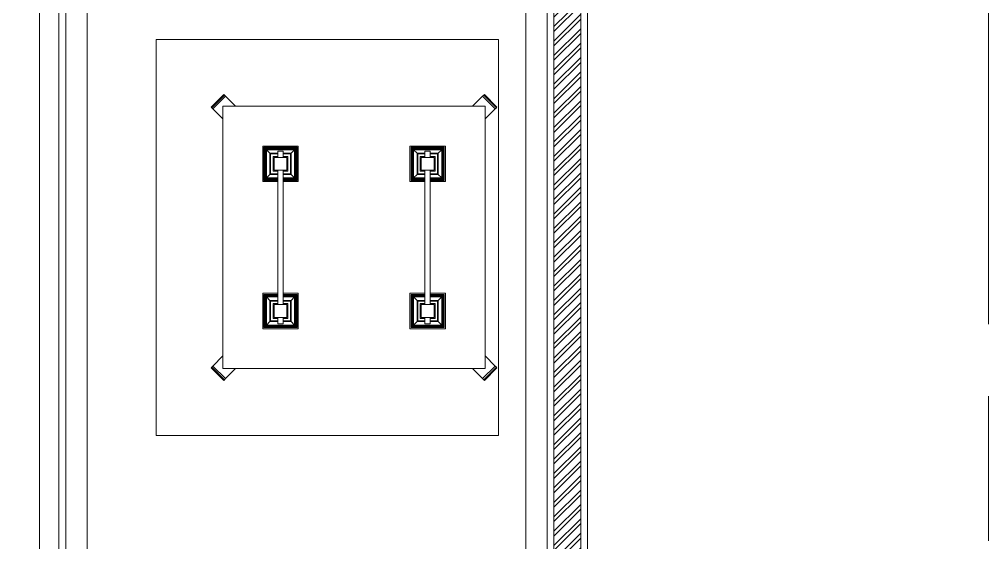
# Model space of a CAD drawing. Header units: millimetres. Extents: x -280308 to 6402717, y -14 to 2073074.
# Drawn here: x 3934 to 7558, y 641764 to 643719 of the extents above; entities that cross this region are included whole.
import ezdxf
from ezdxf.enums import TextEntityAlignment as Align

# ---------------------------------------------------------------- set-up
doc = ezdxf.new("R2010")
doc.units = ezdxf.units.MM
doc.linetypes.add('ACAD_ISO08W100', pattern=[36, 24, -3, 6, -3])
doc.layers.get('0').update_dxf_attribs({"lineweight": 0})
for name, color, linetype, lineweight in [('A-ALINE-3', 111, 'Continuous', 15), ('A-ALINE-6', 117, 'Continuous', 9), ('A-ANNOTATION', 144, 'Continuous', 0)]:
    doc.layers.add(name, color=color, linetype=linetype, lineweight=lineweight)
doc.layers.add('A-FILL-1', color=7, linetype='Continuous', lineweight=0, true_color=0x454545)
doc.layers.add('SectionCutEdges', color=7, linetype='Continuous', lineweight=35, true_color=0xa5aeb1)
doc.layers.add('A-TEXT', color=254, linetype='Continuous')
doc.styles.get("Standard").update_dxf_attribs({"font": 'arial.ttf'})

# ---------------------------------------------------------------- blocks, each defined once
blk = doc.blocks.new('A$C18a5d4e7')
at = {"color": 0, "linetype": 'ByBlock', "lineweight": -2}
for p, q in [((-1.72, 4.3331), (-1.72, 1.5023)), ((-1.8265, 4.289), (-1.8265, 0)), ((-1.8, 0), (-1.8, 4.3)), ((-1.8991, 4.2589), (-1.8991, 0)), ((-0.08, 0.08), (-0.08, 4.2166)), ((-1.4625, 3.7213), (-0.1822, 3.7213)), ((-1.4625, 2.241), (-1.4625, 3.7213)), ((-1.4625, 3.7213), (-1.4625, 3.6959)), ((-0.1822, 2.241), (-0.1822, 3.7213)), ((-1.2565, 3.4683), (-1.2095, 3.5153)), ((-1.2073, 3.5131), (-1.2095, 3.5153)), ((-0.2352, 3.5153), (-0.2374, 3.5131)), ((-0.2352, 3.5153), (-0.1882, 3.4683)), ((-1.2543, 3.4661), (-1.2073, 3.5131)), ((-1.2499, 3.4617), (-1.2029, 3.5087)), ((-1.2029, 3.5087), (-1.2073, 3.5131)), ((-1.1654, 3.4713), (-1.2029, 3.5087)), ((-0.2418, 3.5087), (-0.2793, 3.4713)), ((-0.2374, 3.5131), (-0.2418, 3.5087)), ((-0.2418, 3.5087), (-0.1947, 3.4617)), ((-0.2374, 3.5131), (-0.1904, 3.4661)), ((-1.2565, 3.4683), (-1.2543, 3.4661)), ((-1.2543, 3.4661), (-1.2499, 3.4617)), ((-1.2499, 3.4617), (-1.2125, 3.4242)), ((-1.2125, 3.4713), (-1.2125, 3.4242)), ((-1.2125, 3.4713), (-1.1654, 3.4713)), ((-0.2793, 3.4713), (-1.1654, 3.4713)), ((-0.2793, 3.4713), (-0.2322, 3.4713)), ((-0.2322, 3.4242), (-0.2322, 3.4713)), ((-0.2322, 3.4242), (-0.1947, 3.4617)), ((-0.1947, 3.4617), (-0.1904, 3.4661)), ((-0.1904, 3.4661), (-0.1882, 3.4683)), ((-1.2125, 3.4242), (-1.2125, 2.5381)), ((-0.2322, 2.5381), (-0.2322, 3.4242)), ((-1.0639, 3.1896), (-1.0639, 3.3227)), ((-1.0639, 3.3227), (-0.9308, 3.3227)), ((-1.0572, 3.316), (-1.0593, 3.3181)), ((-1.0593, 3.3181), (-1.0593, 3.1942)), ((-0.9354, 3.3181), (-1.0593, 3.3181)), ((-1.0551, 3.3139), (-1.0572, 3.316)), ((-1.0572, 3.316), (-1.0572, 3.1963)), ((-0.9375, 3.316), (-1.0572, 3.316)), ((-1.0532, 3.312), (-1.0551, 3.3139)), ((-1.0551, 3.3139), (-1.0551, 3.1984)), ((-0.9396, 3.3139), (-1.0551, 3.3139)), ((-1.0532, 3.2003), (-1.0532, 3.312)), ((-1.0514, 3.3102), (-1.0532, 3.312)), ((-1.0532, 3.312), (-0.9415, 3.312)), ((-1.0499, 3.3087), (-1.0514, 3.3102)), ((-1.0514, 3.3102), (-1.0514, 3.2021)), ((-0.9433, 3.3102), (-1.0514, 3.3102)), ((-1.037, 3.2958), (-1.0499, 3.3087)), ((-1.0499, 3.3087), (-1.0499, 3.2036)), ((-0.9448, 3.3087), (-1.0499, 3.3087)), ((-0.9576, 3.2958), (-0.9448, 3.3087)), ((-0.9448, 3.3087), (-0.9433, 3.3102)), ((-0.9448, 3.2036), (-0.9448, 3.3087)), ((-0.9433, 3.3102), (-0.9415, 3.312)), ((-0.9433, 3.3102), (-0.9433, 3.2021)), ((-0.9415, 3.312), (-0.9396, 3.3139)), ((-0.9415, 3.2003), (-0.9415, 3.312)), ((-0.9396, 3.3139), (-0.9375, 3.316)), ((-0.9396, 3.3139), (-0.9396, 3.1984)), ((-0.9375, 3.316), (-0.9354, 3.3181)), ((-0.9375, 3.1963), (-0.9375, 3.316)), ((-0.9354, 3.1942), (-0.9354, 3.3181)), ((-0.9308, 3.1896), (-0.9308, 3.3227)), ((-0.3808, 3.3227), (-0.5139, 3.3227)), ((-0.5139, 3.1896), (-0.5139, 3.3227)), ((-0.3854, 3.3181), (-0.5093, 3.3181)), ((-0.5093, 3.3181), (-0.5072, 3.316)), ((-0.5093, 3.3181), (-0.5093, 3.1942)), ((-0.5072, 3.316), (-0.3875, 3.316)), ((-0.5072, 3.316), (-0.5051, 3.3139)), ((-0.5072, 3.316), (-0.5072, 3.1963)), ((-0.5051, 3.3139), (-0.5032, 3.312)), ((-0.3896, 3.3139), (-0.5051, 3.3139)), ((-0.5051, 3.3139), (-0.5051, 3.1984)), ((-0.5032, 3.312), (-0.3915, 3.312)), ((-0.5032, 3.312), (-0.5014, 3.3102)), ((-0.5032, 3.2003), (-0.5032, 3.312)), ((-0.5014, 3.3102), (-0.3933, 3.3102)), ((-0.5014, 3.3102), (-0.4999, 3.3087)), ((-0.5014, 3.3102), (-0.5014, 3.2021)), ((-0.3948, 3.3087), (-0.4999, 3.3087)), ((-0.4999, 3.3087), (-0.487, 3.2958)), ((-0.4999, 3.3087), (-0.4999, 3.2036)), ((-0.3948, 3.3087), (-0.4076, 3.2958)), ((-0.3933, 3.3102), (-0.3948, 3.3087)), ((-0.3948, 3.2036), (-0.3948, 3.3087)), ((-0.3915, 3.312), (-0.3933, 3.3102)), ((-0.3933, 3.3102), (-0.3933, 3.2021)), ((-0.3896, 3.3139), (-0.3915, 3.312)), ((-0.3915, 3.2003), (-0.3915, 3.312)), ((-0.3875, 3.316), (-0.3896, 3.3139)), ((-0.3896, 3.3139), (-0.3896, 3.1984)), ((-0.3854, 3.3181), (-0.3875, 3.316)), ((-0.3875, 3.1963), (-0.3875, 3.316)), ((-0.3854, 3.1942), (-0.3854, 3.3181)), ((-0.3808, 3.1896), (-0.3808, 3.3227)), ((-1.037, 3.2164), (-1.037, 3.2958)), ((-1.037, 3.2958), (-1.0069, 3.2958)), ((-1.0343, 3.2191), (-1.0343, 3.2931)), ((-1.0343, 3.2931), (-1.0069, 3.2931)), ((-1.0251, 3.2839), (-1.0251, 3.2284)), ((-1.0069, 3.2839), (-1.0251, 3.2839)), ((-0.9869, 3.2958), (-0.9576, 3.2958)), ((-0.9869, 3.2931), (-0.9604, 3.2931)), ((-0.9696, 3.2839), (-0.9869, 3.2839)), ((-0.9696, 3.2284), (-0.9696, 3.2839)), ((-0.9604, 3.2191), (-0.9604, 3.2931)), ((-0.9576, 3.2164), (-0.9576, 3.2958)), ((-0.4578, 3.2958), (-0.487, 3.2958)), ((-0.487, 3.2164), (-0.487, 3.2958)), ((-0.4578, 3.2931), (-0.4843, 3.2931)), ((-0.4843, 3.2191), (-0.4843, 3.2931)), ((-0.4578, 3.2839), (-0.4751, 3.2839)), ((-0.4751, 3.2839), (-0.4751, 3.2284)), ((-0.4076, 3.2958), (-0.4378, 3.2958)), ((-0.4104, 3.2931), (-0.4378, 3.2931)), ((-0.4196, 3.2839), (-0.4378, 3.2839)), ((-0.4196, 3.2284), (-0.4196, 3.2839)), ((-0.4104, 3.2191), (-0.4104, 3.2931)), ((-0.4076, 3.2164), (-0.4076, 3.2958)), ((-1.0251, 3.2284), (-1.0069, 3.2284)), ((-0.9869, 3.2284), (-0.9696, 3.2284)), ((-0.4751, 3.2284), (-0.4578, 3.2284)), ((-0.4378, 3.2284), (-0.4196, 3.2284)), ((-1.0639, 3.1896), (-1.0069, 3.1896)), ((-1.0593, 3.1942), (-1.0572, 3.1963)), ((-1.0593, 3.1942), (-1.0069, 3.1942)), ((-1.0572, 3.1963), (-1.0551, 3.1984)), ((-1.0572, 3.1963), (-1.0069, 3.1963)), ((-1.0551, 3.1984), (-1.0532, 3.2003)), ((-1.0551, 3.1984), (-1.0069, 3.1984)), ((-1.0532, 3.2003), (-1.0514, 3.2021)), ((-1.0069, 3.2003), (-1.0532, 3.2003)), ((-1.0514, 3.2021), (-1.0499, 3.2036)), ((-1.0069, 3.2021), (-1.0514, 3.2021)), ((-1.0499, 3.2036), (-1.037, 3.2164)), ((-1.0499, 3.2036), (-1.0069, 3.2036)), ((-1.037, 3.2164), (-1.0069, 3.2164)), ((-1.0343, 3.2191), (-1.0069, 3.2191)), ((-0.9869, 3.2191), (-0.9604, 3.2191)), ((-0.9869, 3.2164), (-0.9576, 3.2164)), ((-0.9869, 3.2036), (-0.9448, 3.2036)), ((-0.9433, 3.2021), (-0.9869, 3.2021)), ((-0.9415, 3.2003), (-0.9869, 3.2003)), ((-0.9869, 3.1984), (-0.9396, 3.1984)), ((-0.9869, 3.1963), (-0.9375, 3.1963)), ((-0.9869, 3.1942), (-0.9354, 3.1942)), ((-0.9869, 3.1896), (-0.9308, 3.1896)), ((-0.9576, 3.2164), (-0.9448, 3.2036)), ((-0.9448, 3.2036), (-0.9433, 3.2021)), ((-0.9433, 3.2021), (-0.9415, 3.2003)), ((-0.9415, 3.2003), (-0.9396, 3.1984)), ((-0.9396, 3.1984), (-0.9375, 3.1963)), ((-0.9375, 3.1963), (-0.9354, 3.1942)), ((-0.5139, 3.1896), (-0.4578, 3.1896)), ((-0.5093, 3.1942), (-0.5072, 3.1963)), ((-0.4578, 3.1942), (-0.5093, 3.1942)), ((-0.5072, 3.1963), (-0.5051, 3.1984)), ((-0.5072, 3.1963), (-0.4578, 3.1963)), ((-0.5051, 3.1984), (-0.5032, 3.2003)), ((-0.5051, 3.1984), (-0.4578, 3.1984)), ((-0.5032, 3.2003), (-0.5014, 3.2021)), ((-0.4578, 3.2003), (-0.5032, 3.2003)), ((-0.5014, 3.2021), (-0.4999, 3.2036)), ((-0.5014, 3.2021), (-0.4578, 3.2021)), ((-0.4999, 3.2036), (-0.487, 3.2164)), ((-0.4999, 3.2036), (-0.4578, 3.2036)), ((-0.487, 3.2164), (-0.4578, 3.2164)), ((-0.4843, 3.2191), (-0.4578, 3.2191)), ((-0.4378, 3.2191), (-0.4104, 3.2191)), ((-0.4378, 3.2164), (-0.4076, 3.2164)), ((-0.4378, 3.2036), (-0.3948, 3.2036)), ((-0.4378, 3.2021), (-0.3933, 3.2021)), ((-0.3915, 3.2003), (-0.4378, 3.2003)), ((-0.4378, 3.1984), (-0.3896, 3.1984)), ((-0.4378, 3.1963), (-0.3875, 3.1963)), ((-0.3854, 3.1942), (-0.4378, 3.1942)), ((-0.4378, 3.1896), (-0.3808, 3.1896)), ((-0.4076, 3.2164), (-0.3948, 3.2036)), ((-0.3948, 3.2036), (-0.3933, 3.2021)), ((-0.3933, 3.2021), (-0.3915, 3.2003)), ((-0.3915, 3.2003), (-0.3896, 3.1984)), ((-0.3896, 3.1984), (-0.3875, 3.1963)), ((-0.3875, 3.1963), (-0.3854, 3.1942)), ((-1.0639, 2.7727), (-1.0639, 2.6396)), ((-1.0069, 2.7727), (-1.0639, 2.7727)), ((-1.0593, 2.7681), (-1.0593, 2.6442)), ((-1.0572, 2.766), (-1.0593, 2.7681)), ((-1.0593, 2.7681), (-1.0069, 2.7681)), ((-1.0572, 2.766), (-1.0572, 2.6463)), ((-1.0551, 2.7639), (-1.0572, 2.766)), ((-1.0069, 2.766), (-1.0572, 2.766)), ((-1.0551, 2.6484), (-1.0551, 2.7639)), ((-1.0532, 2.762), (-1.0551, 2.7639)), ((-1.0551, 2.7639), (-1.0069, 2.7639)), ((-1.0514, 2.7602), (-1.0532, 2.762)), ((-1.0532, 2.762), (-1.0532, 2.6503)), ((-1.0069, 2.762), (-1.0532, 2.762)), ((-1.0514, 2.6521), (-1.0514, 2.7602)), ((-1.0499, 2.7587), (-1.0514, 2.7602)), ((-1.0069, 2.7602), (-1.0514, 2.7602)), ((-1.0499, 2.7587), (-1.0499, 2.6536)), ((-1.037, 2.7458), (-1.0499, 2.7587)), ((-1.0069, 2.7587), (-1.0499, 2.7587)), ((-0.9308, 2.7727), (-0.9869, 2.7727)), ((-0.9869, 2.7681), (-0.9354, 2.7681)), ((-0.9375, 2.766), (-0.9869, 2.766)), ((-0.9869, 2.7639), (-0.9396, 2.7639)), ((-0.9415, 2.762), (-0.9869, 2.762)), ((-0.9433, 2.7602), (-0.9869, 2.7602)), ((-0.9448, 2.7587), (-0.9869, 2.7587)), ((-0.9448, 2.7587), (-0.9576, 2.7458)), ((-0.9433, 2.7602), (-0.9448, 2.7587)), ((-0.9448, 2.6536), (-0.9448, 2.7587)), ((-0.9415, 2.762), (-0.9433, 2.7602)), ((-0.9433, 2.6521), (-0.9433, 2.7602)), ((-0.9396, 2.7639), (-0.9415, 2.762)), ((-0.9415, 2.6503), (-0.9415, 2.762)), ((-0.9375, 2.766), (-0.9396, 2.7639)), ((-0.9396, 2.7639), (-0.9396, 2.6484)), ((-0.9354, 2.7681), (-0.9375, 2.766)), ((-0.9375, 2.6463), (-0.9375, 2.766)), ((-0.9354, 2.6442), (-0.9354, 2.7681)), ((-0.9308, 2.7727), (-0.9308, 2.6396)), ((-0.5139, 2.7727), (-0.5139, 2.6396)), ((-0.4578, 2.7727), (-0.5139, 2.7727)), ((-0.5093, 2.7681), (-0.5093, 2.6442)), ((-0.5072, 2.766), (-0.5093, 2.7681)), ((-0.4578, 2.7681), (-0.5093, 2.7681)), ((-0.5072, 2.766), (-0.5072, 2.6463)), ((-0.5051, 2.7639), (-0.5072, 2.766)), ((-0.4578, 2.766), (-0.5072, 2.766)), ((-0.5032, 2.762), (-0.5051, 2.7639)), ((-0.5051, 2.7639), (-0.5051, 2.6484)), ((-0.4578, 2.7639), (-0.5051, 2.7639)), ((-0.5032, 2.6503), (-0.5032, 2.762)), ((-0.5014, 2.7602), (-0.5032, 2.762)), ((-0.5032, 2.762), (-0.4578, 2.762)), ((-0.5014, 2.6521), (-0.5014, 2.7602)), ((-0.4999, 2.7587), (-0.5014, 2.7602)), ((-0.5014, 2.7602), (-0.4578, 2.7602)), ((-0.4999, 2.7587), (-0.4999, 2.6536)), ((-0.487, 2.7458), (-0.4999, 2.7587)), ((-0.4578, 2.7587), (-0.4999, 2.7587)), ((-0.3808, 2.7727), (-0.4378, 2.7727)), ((-0.3854, 2.7681), (-0.4378, 2.7681)), ((-0.3875, 2.766), (-0.4378, 2.766)), ((-0.3896, 2.7639), (-0.4378, 2.7639)), ((-0.4378, 2.762), (-0.3915, 2.762)), ((-0.4378, 2.7602), (-0.3933, 2.7602)), ((-0.3948, 2.7587), (-0.4378, 2.7587)), ((-0.3948, 2.7587), (-0.4076, 2.7458)), ((-0.3933, 2.7602), (-0.3948, 2.7587)), ((-0.3948, 2.6536), (-0.3948, 2.7587)), ((-0.3915, 2.762), (-0.3933, 2.7602)), ((-0.3933, 2.6521), (-0.3933, 2.7602)), ((-0.3896, 2.7639), (-0.3915, 2.762)), ((-0.3915, 2.762), (-0.3915, 2.6503)), ((-0.3875, 2.766), (-0.3896, 2.7639)), ((-0.3896, 2.6484), (-0.3896, 2.7639)), ((-0.3854, 2.7681), (-0.3875, 2.766)), ((-0.3875, 2.6463), (-0.3875, 2.766)), ((-0.3854, 2.6442), (-0.3854, 2.7681)), ((-0.3808, 2.7727), (-0.3808, 2.6396)), ((-1.037, 2.7458), (-1.037, 2.6664)), ((-1.0069, 2.7458), (-1.037, 2.7458)), ((-1.0343, 2.7431), (-1.0343, 2.6691)), ((-1.0069, 2.7431), (-1.0343, 2.7431)), ((-1.0251, 2.7339), (-1.0251, 2.6784)), ((-1.0069, 2.7339), (-1.0251, 2.7339)), ((-0.9576, 2.7458), (-0.9869, 2.7458)), ((-0.9604, 2.7431), (-0.9869, 2.7431)), ((-0.9696, 2.7339), (-0.9869, 2.7339)), ((-0.9696, 2.6784), (-0.9696, 2.7339)), ((-0.9604, 2.7431), (-0.9604, 2.6691)), ((-0.9576, 2.7458), (-0.9576, 2.6664)), ((-0.487, 2.7458), (-0.487, 2.6664)), ((-0.4578, 2.7458), (-0.487, 2.7458)), ((-0.4843, 2.7431), (-0.4843, 2.6691)), ((-0.4578, 2.7431), (-0.4843, 2.7431)), ((-0.4751, 2.7339), (-0.4751, 2.6784)), ((-0.4578, 2.7339), (-0.4751, 2.7339)), ((-0.4076, 2.7458), (-0.4378, 2.7458)), ((-0.4104, 2.7431), (-0.4378, 2.7431)), ((-0.4196, 2.7339), (-0.4378, 2.7339)), ((-0.4196, 2.6784), (-0.4196, 2.7339)), ((-0.4104, 2.7431), (-0.4104, 2.6691)), ((-0.4076, 2.7458), (-0.4076, 2.6664)), ((-1.0593, 2.6442), (-1.0572, 2.6463)), ((-1.0572, 2.6463), (-1.0551, 2.6484)), ((-0.9375, 2.6463), (-1.0572, 2.6463)), ((-1.0551, 2.6484), (-1.0532, 2.6503)), ((-0.9396, 2.6484), (-1.0551, 2.6484)), ((-1.0532, 2.6503), (-1.0514, 2.6521)), ((-1.0532, 2.6503), (-0.9415, 2.6503)), ((-1.0514, 2.6521), (-1.0499, 2.6536)), ((-0.9433, 2.6521), (-1.0514, 2.6521)), ((-1.0499, 2.6536), (-1.037, 2.6664)), ((-1.0499, 2.6536), (-0.9448, 2.6536)), ((-1.037, 2.6664), (-1.0069, 2.6664)), ((-1.0343, 2.6691), (-1.0069, 2.6691)), ((-1.0251, 2.6784), (-1.0069, 2.6784)), ((-0.9869, 2.6784), (-0.9696, 2.6784)), ((-0.9869, 2.6691), (-0.9604, 2.6691)), ((-0.9869, 2.6664), (-0.9576, 2.6664)), ((-0.9448, 2.6536), (-0.9576, 2.6664)), ((-0.9433, 2.6521), (-0.9448, 2.6536)), ((-0.9415, 2.6503), (-0.9433, 2.6521)), ((-0.9396, 2.6484), (-0.9415, 2.6503)), ((-0.9375, 2.6463), (-0.9396, 2.6484)), ((-0.9354, 2.6442), (-0.9375, 2.6463)), ((-0.5072, 2.6463), (-0.5093, 2.6442)), ((-0.5051, 2.6484), (-0.5072, 2.6463)), ((-0.5072, 2.6463), (-0.3875, 2.6463)), ((-0.5032, 2.6503), (-0.5051, 2.6484)), ((-0.5051, 2.6484), (-0.3896, 2.6484)), ((-0.5014, 2.6521), (-0.5032, 2.6503)), ((-0.3915, 2.6503), (-0.5032, 2.6503)), ((-0.4999, 2.6536), (-0.5014, 2.6521)), ((-0.5014, 2.6521), (-0.3933, 2.6521)), ((-0.487, 2.6664), (-0.4999, 2.6536)), ((-0.4999, 2.6536), (-0.3948, 2.6536)), ((-0.4578, 2.6664), (-0.487, 2.6664)), ((-0.4578, 2.6691), (-0.4843, 2.6691)), ((-0.4751, 2.6784), (-0.4578, 2.6784)), ((-0.4378, 2.6784), (-0.4196, 2.6784)), ((-0.4104, 2.6691), (-0.4378, 2.6691)), ((-0.4076, 2.6664), (-0.4378, 2.6664)), ((-0.4076, 2.6664), (-0.3948, 2.6536)), ((-0.3948, 2.6536), (-0.3933, 2.6521)), ((-0.3933, 2.6521), (-0.3915, 2.6503)), ((-0.3915, 2.6503), (-0.3896, 2.6484)), ((-0.3896, 2.6484), (-0.3875, 2.6463)), ((-0.3875, 2.6463), (-0.3854, 2.6442)), ((-1.0639, 2.6396), (-0.9308, 2.6396)), ((-1.0593, 2.6442), (-0.9354, 2.6442)), ((-0.3808, 2.6396), (-0.5139, 2.6396)), ((-0.5093, 2.6442), (-0.3854, 2.6442)), ((-1.2125, 2.5381), (-1.2499, 2.5006)), ((-1.2125, 2.5381), (-1.2125, 2.491)), ((-0.1947, 2.5006), (-0.2322, 2.5381)), ((-0.2322, 2.491), (-0.2322, 2.5381)), ((-1.2499, 2.5006), (-1.2543, 2.4962)), ((-1.2029, 2.4535), (-1.2499, 2.5006)), ((-0.1947, 2.5006), (-0.2418, 2.4535)), ((-0.1904, 2.4962), (-0.1947, 2.5006)), ((-1.2543, 2.4962), (-1.2565, 2.494)), ((-1.2095, 2.447), (-1.2565, 2.494)), ((-1.2073, 2.4492), (-1.2543, 2.4962)), ((-1.2125, 2.491), (-1.1654, 2.491)), ((-1.2029, 2.4535), (-1.1654, 2.491)), ((-1.1654, 2.491), (-0.2793, 2.491)), ((-0.2793, 2.491), (-0.2418, 2.4535)), ((-0.2793, 2.491), (-0.2322, 2.491)), ((-0.1904, 2.4962), (-0.2374, 2.4492)), ((-0.1882, 2.494), (-0.2352, 2.447)), ((-0.1882, 2.494), (-0.1904, 2.4962)), ((-1.2095, 2.447), (-1.2073, 2.4492)), ((-1.2073, 2.4492), (-1.2029, 2.4535)), ((-0.2418, 2.4535), (-0.2374, 2.4492)), ((-0.2374, 2.4492), (-0.2352, 2.447)), ((-0.1822, 2.241), (-1.4625, 2.241))]:
    blk.add_line(p, q, dxfattribs=at)
at = {"layer": 'SectionCutEdges', "color": 0, "linetype": 'ByBlock', "lineweight": -2}
for p, q in [((0, 7.2), (0, 0)), ((-0.9869, 3.3042), (-1.0069, 3.3042)), ((-1.0069, 3.3042), (-1.0069, 3.2958)), ((-0.9869, 3.2958), (-0.9869, 3.3042)), ((-0.4378, 3.3042), (-0.4578, 3.3042)), ((-0.4578, 3.3042), (-0.4578, 3.2958)), ((-0.4378, 3.2958), (-0.4378, 3.3042)), ((-1.0069, 3.2802), (-1.0214, 3.2802)), ((-1.0214, 3.2802), (-1.0214, 3.2321)), ((-1.0069, 3.2958), (-1.0069, 3.2931)), ((-1.0069, 3.2931), (-1.0069, 3.2839)), ((-1.0069, 3.2839), (-1.0069, 3.2802)), ((-1.0069, 3.2802), (-0.9869, 3.2802)), ((-0.9869, 3.2931), (-0.9869, 3.2958)), ((-0.9869, 3.2839), (-0.9869, 3.2931)), ((-0.9869, 3.2802), (-0.9869, 3.2839)), ((-0.9733, 3.2802), (-0.9869, 3.2802)), ((-0.9733, 3.2321), (-0.9733, 3.2802)), ((-0.4714, 3.2802), (-0.4714, 3.2321)), ((-0.4578, 3.2802), (-0.4714, 3.2802)), ((-0.4578, 3.2958), (-0.4578, 3.2931)), ((-0.4578, 3.2931), (-0.4578, 3.2839)), ((-0.4578, 3.2839), (-0.4578, 3.2802)), ((-0.4578, 3.2802), (-0.4378, 3.2802)), ((-0.4378, 3.2931), (-0.4378, 3.2958)), ((-0.4378, 3.2839), (-0.4378, 3.2931)), ((-0.4378, 3.2802), (-0.4378, 3.2839)), ((-0.4233, 3.2802), (-0.4378, 3.2802)), ((-0.4233, 3.2321), (-0.4233, 3.2802)), ((-1.0214, 3.2321), (-1.0069, 3.2321)), ((-0.9869, 3.2321), (-1.0069, 3.2321)), ((-1.0069, 3.2321), (-1.0069, 3.2284)), ((-1.0069, 3.2284), (-1.0069, 3.2191)), ((-0.9869, 3.2321), (-0.9733, 3.2321)), ((-0.9869, 3.2284), (-0.9869, 3.2321)), ((-0.9869, 3.2191), (-0.9869, 3.2284)), ((-0.4714, 3.2321), (-0.4578, 3.2321)), ((-0.4378, 3.2321), (-0.4578, 3.2321)), ((-0.4578, 3.2321), (-0.4578, 3.2284)), ((-0.4578, 3.2284), (-0.4578, 3.2191)), ((-0.4378, 3.2321), (-0.4233, 3.2321)), ((-0.4378, 3.2284), (-0.4378, 3.2321)), ((-0.4378, 3.2191), (-0.4378, 3.2284)), ((-1.0069, 3.2191), (-1.0069, 3.2164)), ((-1.0069, 3.2164), (-1.0069, 3.2036)), ((-1.0069, 3.2036), (-1.0069, 3.2021)), ((-1.0069, 3.2021), (-1.0069, 3.2003)), ((-1.0069, 3.2003), (-1.0069, 3.1984)), ((-1.0069, 3.1984), (-1.0069, 3.1963)), ((-1.0069, 3.1963), (-1.0069, 3.1942)), ((-1.0069, 3.1942), (-1.0069, 3.1896)), ((-1.0069, 3.1896), (-1.0069, 2.7727)), ((-0.9869, 3.2164), (-0.9869, 3.2191)), ((-0.9869, 3.2036), (-0.9869, 3.2164)), ((-0.9869, 3.2021), (-0.9869, 3.2036)), ((-0.9869, 3.2003), (-0.9869, 3.2021)), ((-0.9869, 3.1984), (-0.9869, 3.2003)), ((-0.9869, 3.1963), (-0.9869, 3.1984)), ((-0.9869, 3.1942), (-0.9869, 3.1963)), ((-0.9869, 3.1896), (-0.9869, 3.1942)), ((-0.9869, 2.7727), (-0.9869, 3.1896)), ((-0.4578, 3.2191), (-0.4578, 3.2164)), ((-0.4578, 3.2164), (-0.4578, 3.2036)), ((-0.4578, 3.2036), (-0.4578, 3.2021)), ((-0.4578, 3.2021), (-0.4578, 3.2003)), ((-0.4578, 3.2003), (-0.4578, 3.1984)), ((-0.4578, 3.1984), (-0.4578, 3.1963)), ((-0.4578, 3.1963), (-0.4578, 3.1942)), ((-0.4578, 3.1942), (-0.4578, 3.1896)), ((-0.4578, 3.1896), (-0.4578, 2.7727)), ((-0.4378, 3.2164), (-0.4378, 3.2191)), ((-0.4378, 3.2036), (-0.4378, 3.2164)), ((-0.4378, 3.2021), (-0.4378, 3.2036)), ((-0.4378, 3.2003), (-0.4378, 3.2021)), ((-0.4378, 3.1984), (-0.4378, 3.2003)), ((-0.4378, 3.1963), (-0.4378, 3.1984)), ((-0.4378, 3.1942), (-0.4378, 3.1963)), ((-0.4378, 3.1896), (-0.4378, 3.1942)), ((-0.4378, 2.7727), (-0.4378, 3.1896)), ((-1.0069, 2.7727), (-1.0069, 2.7681)), ((-1.0069, 2.7681), (-1.0069, 2.766)), ((-1.0069, 2.766), (-1.0069, 2.7639)), ((-1.0069, 2.7639), (-1.0069, 2.762)), ((-1.0069, 2.762), (-1.0069, 2.7602)), ((-1.0069, 2.7602), (-1.0069, 2.7587)), ((-1.0069, 2.7587), (-1.0069, 2.7458)), ((-0.9869, 2.7681), (-0.9869, 2.7727)), ((-0.9869, 2.766), (-0.9869, 2.7681)), ((-0.9869, 2.7639), (-0.9869, 2.766)), ((-0.9869, 2.762), (-0.9869, 2.7639)), ((-0.9869, 2.7602), (-0.9869, 2.762)), ((-0.9869, 2.7587), (-0.9869, 2.7602)), ((-0.9869, 2.7458), (-0.9869, 2.7587)), ((-0.4578, 2.7727), (-0.4578, 2.7681)), ((-0.4578, 2.7681), (-0.4578, 2.766)), ((-0.4578, 2.766), (-0.4578, 2.7639)), ((-0.4578, 2.7639), (-0.4578, 2.762)), ((-0.4578, 2.762), (-0.4578, 2.7602)), ((-0.4578, 2.7602), (-0.4578, 2.7587)), ((-0.4578, 2.7587), (-0.4578, 2.7458)), ((-0.4378, 2.7681), (-0.4378, 2.7727)), ((-0.4378, 2.766), (-0.4378, 2.7681)), ((-0.4378, 2.7639), (-0.4378, 2.766)), ((-0.4378, 2.762), (-0.4378, 2.7639)), ((-0.4378, 2.7602), (-0.4378, 2.762)), ((-0.4378, 2.7587), (-0.4378, 2.7602)), ((-0.4378, 2.7458), (-0.4378, 2.7587)), ((-1.0069, 2.7302), (-1.0214, 2.7302)), ((-1.0214, 2.7302), (-1.0214, 2.6821)), ((-1.0069, 2.7458), (-1.0069, 2.7431)), ((-1.0069, 2.7431), (-1.0069, 2.7339)), ((-1.0069, 2.7339), (-1.0069, 2.7302)), ((-1.0069, 2.7302), (-0.9869, 2.7302)), ((-0.9869, 2.7431), (-0.9869, 2.7458)), ((-0.9869, 2.7339), (-0.9869, 2.7431)), ((-0.9869, 2.7302), (-0.9869, 2.7339)), ((-0.9733, 2.7302), (-0.9869, 2.7302)), ((-0.9733, 2.6821), (-0.9733, 2.7302)), ((-0.4578, 2.7302), (-0.4714, 2.7302)), ((-0.4714, 2.7302), (-0.4714, 2.6821)), ((-0.4578, 2.7458), (-0.4578, 2.7431)), ((-0.4578, 2.7431), (-0.4578, 2.7339)), ((-0.4578, 2.7339), (-0.4578, 2.7302)), ((-0.4578, 2.7302), (-0.4378, 2.7302)), ((-0.4378, 2.7431), (-0.4378, 2.7458)), ((-0.4378, 2.7339), (-0.4378, 2.7431)), ((-0.4378, 2.7302), (-0.4378, 2.7339)), ((-0.4233, 2.7302), (-0.4378, 2.7302)), ((-0.4233, 2.6821), (-0.4233, 2.7302)), ((-1.0214, 2.6821), (-1.0069, 2.6821)), ((-0.9869, 2.6821), (-1.0069, 2.6821)), ((-1.0069, 2.6821), (-1.0069, 2.6784)), ((-0.9869, 2.6821), (-0.9733, 2.6821)), ((-0.9869, 2.6784), (-0.9869, 2.6821)), ((-0.4714, 2.6821), (-0.4578, 2.6821)), ((-0.4378, 2.6821), (-0.4578, 2.6821)), ((-0.4578, 2.6821), (-0.4578, 2.6784)), ((-0.4378, 2.6821), (-0.4233, 2.6821)), ((-0.4378, 2.6784), (-0.4378, 2.6821)), ((-1.0069, 2.6784), (-1.0069, 2.6691)), ((-1.0069, 2.6691), (-1.0069, 2.6664)), ((-1.0069, 2.6664), (-1.0069, 2.658)), ((-1.0069, 2.658), (-0.9869, 2.658)), ((-0.9869, 2.6691), (-0.9869, 2.6784)), ((-0.9869, 2.6664), (-0.9869, 2.6691)), ((-0.9869, 2.658), (-0.9869, 2.6664)), ((-0.4578, 2.6784), (-0.4578, 2.6691)), ((-0.4578, 2.6691), (-0.4578, 2.6664)), ((-0.4578, 2.6664), (-0.4578, 2.658)), ((-0.4578, 2.658), (-0.4378, 2.658)), ((-0.4378, 2.6691), (-0.4378, 2.6784)), ((-0.4378, 2.6664), (-0.4378, 2.6691)), ((-0.4378, 2.658), (-0.4378, 2.6664))]:
    blk.add_line(p, q, dxfattribs=at)
blk = doc.blocks.new('A$C52fb07ff')
at = {"layer": 'A-FILL-1', "ltscale": 0.25}
h = blk.add_hatch(dxfattribs=at)
h.set_pattern_fill('ANSI32', color=256, scale=4, angle=180)
h.set_pattern_definition([(225, (-199518.888, -295482.39), (26.9407684, -26.9407684), []), (225, (-199536.85, -295482.39), (26.9407684, -26.9407684), [])])
h.paths.add_polyline_path([(51947.8, -9022), (51947.8, -1822), (52047.8, -1822), (52047.8, -9022)])
at = {"layer": 'A-ALINE-3', "linetype": 'Continuous'}
blk.add_lwpolyline([(51947.8, -9022), (51947.8, -1822), (52047.8, -1822), (52047.8, -9022)], close=True, dxfattribs=at)
at = {"layer": 'A-ALINE-6'}
for points in [[(42222.8, -1822), (51922.8, -1822), (51922.8, -9022), (42222.8, -9022)], [(51922.8, -9022), (51922.8, -1822), (52072.8, -1822), (52072.8, -9022)]]:
    blk.add_lwpolyline(points, close=True, dxfattribs=at)
at = {"layer": 'A-FILL-1', "ltscale": 0.25, "xscale": 1000, "yscale": 1000, "zscale": 1000}
blk.add_blockref('A$C18a5d4e7', (51922.8, -9022), dxfattribs=at)
blk = doc.blocks.new('*U552')
at = {"layer": 'A-ANNOTATION', "linetype": 'ACAD_ISO08W100', "ltscale": 0.25}
blk.add_lwpolyline([(0, -5), (0, -90.561)], dxfattribs=at)
at = {"layer": 'A-TEXT'}
blk.add_attdef('N', text='', height=0.9, dxfattribs=at).set_placement((0, 2.75), align=Align.MIDDLE_CENTER)
blk = doc.blocks.new('A$Cf37525da')
at = {"color": 124, "xscale": -360.0000000000001, "yscale": 360.0000000000001, "zscale": 360.0000000000001, "rotation": 180}
blk.add_blockref('*U552', (-14750, -25932.8), dxfattribs=at)
blk = doc.blocks.new('aa')
at = {"ltscale": 0.25}
blk.add_blockref('A$C52fb07ff', (-46014.9, 648945.2), dxfattribs=at)
blk.add_blockref('A$Cf37525da', (22307.9, 647273.3), dxfattribs=at)

msp = doc.modelspace()

# ---------------------------------------------------------------- block references
msp.add_blockref('aa', (0, 0))

doc.saveas('drawing.dxf')
